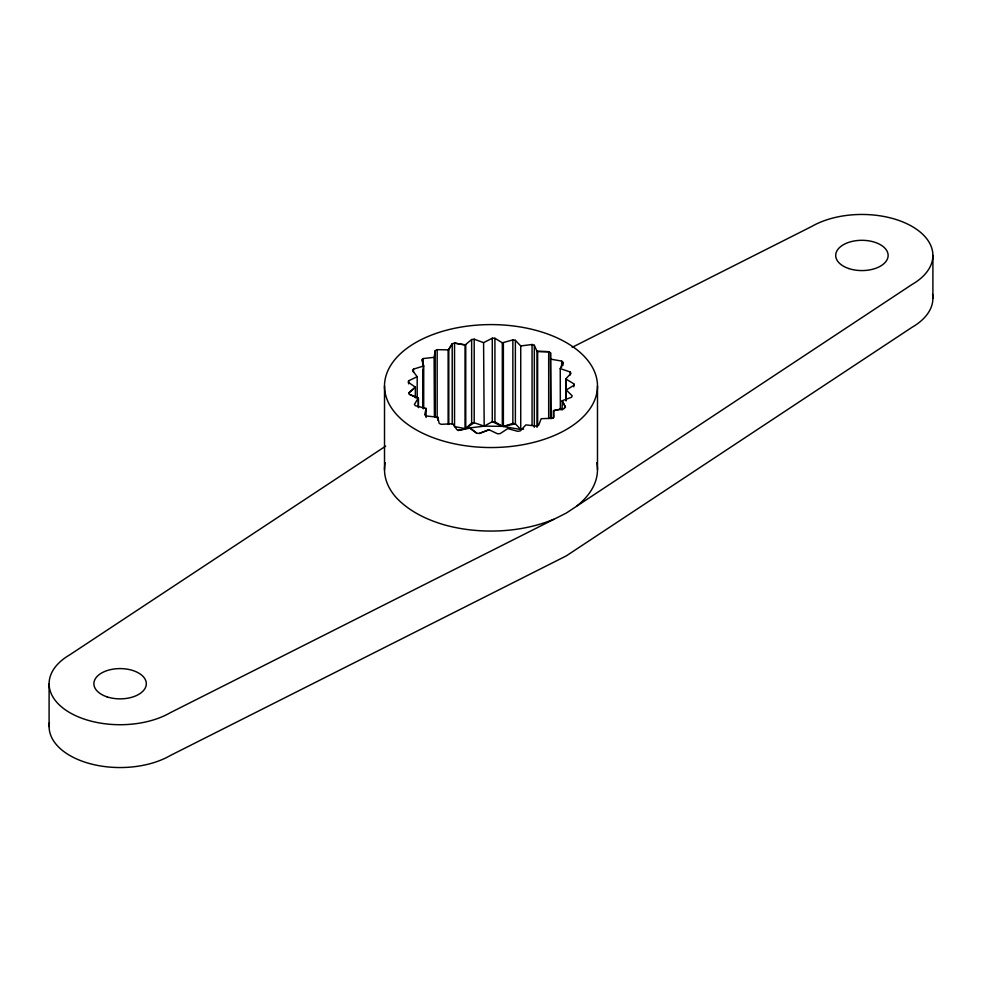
<?xml version="1.0" encoding="UTF-8"?>
<svg xmlns="http://www.w3.org/2000/svg" width="982" height="982" viewBox="0 0 982 982"><rect width="100%" height="100%" fill="white"/><g stroke="black" fill="none" stroke-linecap="round" stroke-linejoin="round"><path stroke-width="1.47" d="M448.123 424.482L448.123 350.071L452.211 343.774L454.543 343.086L465.026 345.063L471.642 339.539L474.196 339.207L483.586 342.644L492.289 338.213L494.916 338.262L502.318 342.816L512.862 339.907L515.378 340.324L520.742 345.959L520.73 429.478L523.566 429.109M423.598 408.586L423.745 365.942L421.72 359.805L423.193 358.553L434.118 357.338L435.21 350.672L437.174 349.678L448.799 349.838L452.211 343.774L452.211 424.261M426.065 417.497L426.102 408.426L415.46 405.762L414.416 404.375L418.271 398.041L409.347 394.298L408.942 392.8L415.361 387.203L408.365 382.317L408.61 380.807L417.178 376.72L412.575 370.57L413.471 369.146L423.745 365.942M426.102 408.426L424.715 414.797L426.323 415.987L437.812 417.215L439.163 423.414L441.237 424.334L452.788 423.721L456.888 429.686L459.294 430.288L470.255 428.054L476.736 433.209L479.326 433.443L489.048 429.735L497.493 433.774L500.108 433.639L507.768 428.606L517.845 431.344L520.313 430.828L525.873 424.899L536.503 426.065L538.664 425.218L541.205 418.688L552.301 418.283L554.032 417.141L553.762 410.439L564.245 408.463L565.436 407.113L562.342 400.644L571.598 397.244L572.162 395.771L566.258 390.001L573.881 385.325L573.795 383.802L565.742 378.917L570.959 373.442L570.223 371.994L560.243 368.581L563.005 362.358L561.667 361.057L550.534 359.142M562.035 410.169L562.342 400.644M458.263 430.57L465.763 428.398L471.642 423.058L474.196 422.726L484.175 426.139L502.318 426.335L520.73 429.478L515.378 423.843L512.862 423.426L503.373 426.433L503.373 342.914M408.942 392.8L415.361 387.203L415.361 397.833M572.15 347.333L811.709 226.461A70.986 40.986 0 0 1 912.106 226.461A70.986 40.986 0 0 1 912.106 284.424L566.295 513.058L170.291 712.711A70.986 40.986 0 0 1 69.894 712.711A70.986 40.986 0 0 1 69.894 654.749L385.68 446.123M465.026 345.063L465.026 428.569L454.543 426.605L454.543 343.086L465.763 344.878L465.763 428.398L474.196 422.726L474.196 339.207M465.763 428.398L484.175 426.139L492.289 421.732L494.916 421.781L502.318 426.335L502.318 342.816M479.326 433.443L489.048 429.735M564.245 408.463L553.345 410.82L553.345 418.418M503.373 426.433L515.378 423.843L515.378 340.324M520.742 345.959L532.06 344.498L534.318 345.271L537.044 351.396L537.044 427.33M548.68 418.516L548.68 351.703L537.044 351.396L548.68 351.703L550.534 352.771L551.049 418.7M502.318 426.335L492.289 421.732L492.289 338.213M409.347 394.298L418.455 398.483L418.455 407.604M469.482 427.956L476.736 433.209M562.035 401.061L565.436 407.113M483.586 342.644L484.175 426.139M434.118 357.338L434.4 416.38M560.243 368.581L560.354 409.74M423.254 366.482L423.365 407.346M417.178 376.72L417.215 397.894M932.9 255.443L932.9 298.27M597.486 386.073A106.486 61.473 0 0 1 437.763 439.31A106.486 61.473 0 0 1 437.763 332.824A106.486 61.473 0 0 1 597.486 386.073L597.486 469.58M573.795 383.802L573.795 386.847M570.223 371.994L570.223 375.026M566.258 390.001L566.258 400.631M565.902 379.531L565.902 400.791M565.742 378.917L565.742 400.177M563.005 362.358L563.005 365.402M561.667 361.057L561.667 367.133M550.534 352.771L550.534 418.357M537.645 351.703L537.645 426.102M534.318 345.271L534.318 427.268M532.06 344.498L532.06 424.973M512.862 339.907L512.862 423.426M494.916 338.262L494.916 421.781M471.642 339.539L471.642 423.058M448.799 349.838L448.799 424.236M437.812 417.215L437.812 420.247M437.174 349.678L437.174 418.013M435.21 350.672L435.21 417.485M423.193 358.553L423.193 366.139M423.193 369.171L423.193 408.659M418.271 398.041L418.271 407.149M413.471 369.146L413.471 372.19M408.61 380.807L408.61 383.852M384.514 386.073L384.514 469.58M49.1 683.73L49.1 726.557M596.811 462.694A106.486 61.473 0 0 1 577.146 505.718M553.59 519.318A106.486 61.473 0 0 1 442.661 524.363C425.378 519.097 408.598 510.824 396.127 497.493A106.486 61.473 0 0 1 385.19 462.694M49.419 722.703A70.986 40.986 0 0 0 89.865 763.64A70.986 40.986 0 0 0 170.291 755.539L566.295 555.886L912.106 327.252A70.986 40.986 0 0 0 932.581 294.416M106.977 696.839A26.232 15.147 0 0 0 146.318 683.73A26.232 15.147 0 0 0 106.977 670.62A26.232 15.147 0 0 0 106.977 696.839M848.792 268.552A26.232 15.147 0 0 0 888.133 255.443A26.232 15.147 0 0 0 848.792 242.333A26.232 15.147 0 0 0 848.792 268.552"/></g></svg>
